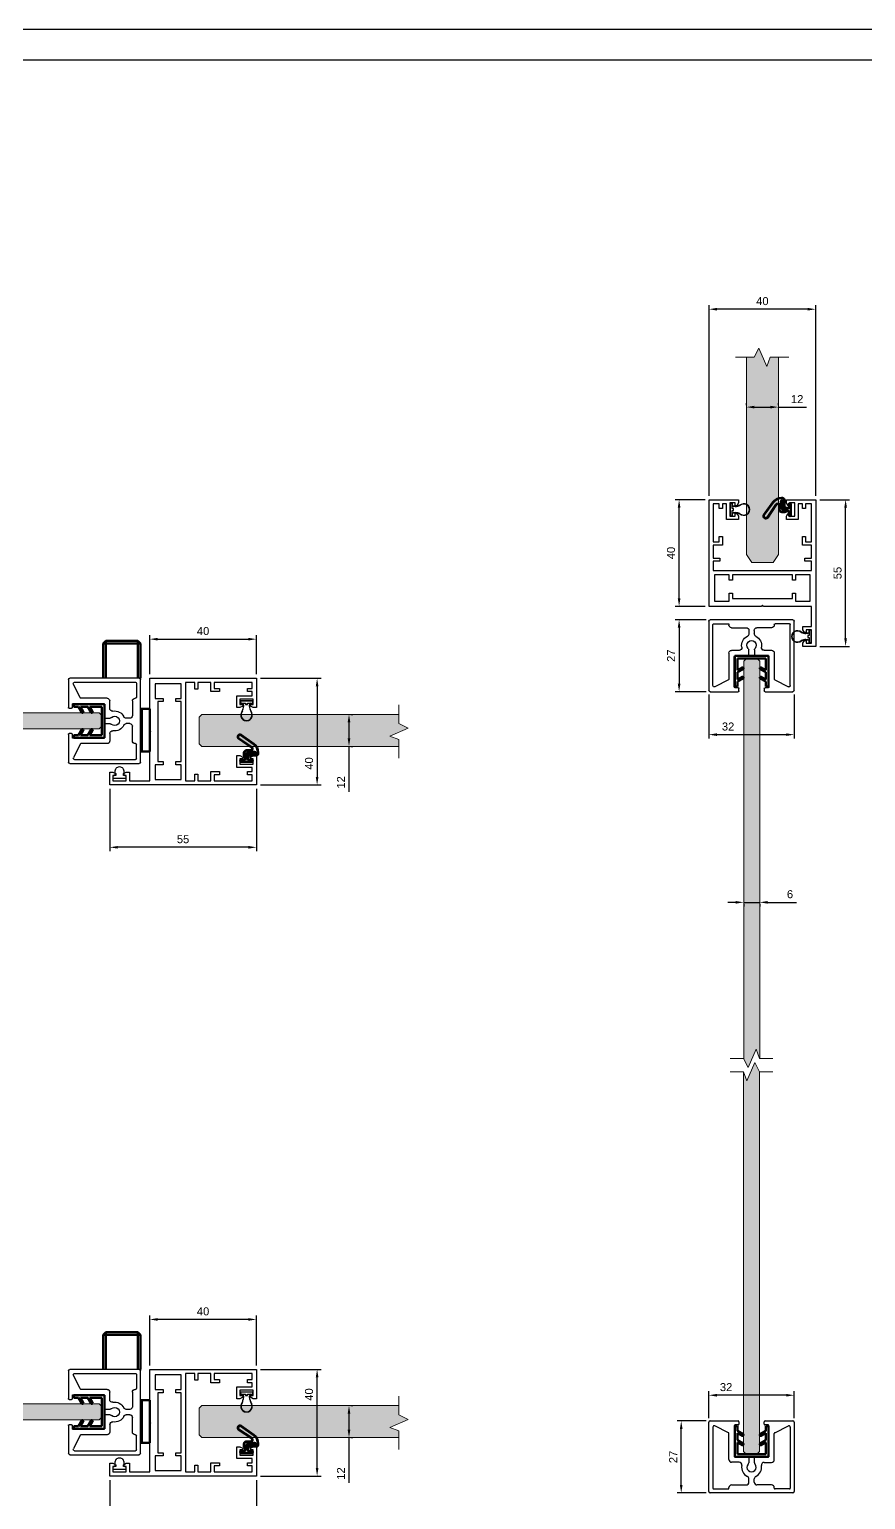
# Model space of a CAD drawing. Header units: millimetres. Extents: x 3538 to 5995, y -682 to 159.
# Drawn here: x 5397 to 5710, y -392 to 159 of the extents above; entities that cross this region are included whole.
import ezdxf

# ---------------------------------------------------------------- set-up
doc = ezdxf.new("R2010")
doc.units = ezdxf.units.MM
for name, color, linetype in [('48800_-_L2315', 7, 'Continuous'), ('48800_-_L3000', 7, 'Continuous'), ('Blocchi', 7, 'Continuous'), ('COMP', 41, 'Continuous'), ('FEMMINA_MIR', 7, 'Continuous'), ('GUARNIZIONE_MONT', 7, 'Continuous'), ('MASCHIO_MIR', 7, 'Continuous'), ('PARTENZA_VERTICA', 7, 'Continuous'), ('quote', 3, 'Continuous')]:
    doc.layers.add(name, color=color, linetype=linetype)
doc.layers.add('GLASS & JOINTS', color=250, linetype='Continuous', lineweight=13)
doc.layers.add('NOTES', color=7, linetype='Continuous', lineweight=15)
doc.layers.add('GLASS HATCH', color=7, linetype='Continuous', true_color=0xb8ffed, transparency=0.5)
doc.styles.get("Standard").update_dxf_attribs({"font": 'arial.ttf'})
doc.dimstyles.new('ISO-25$0', dxfattribs={"dimtxt": 3, "dimasz": 3, "dimexe": 1.5, "dimexo": 1.5, "dimgap": 1.5, "dimtad": 1, "dimtxsty": 'Standard', "dimcen": 2.5, "dimadec": 0, "dimazin": 0, "dimtfac": 1, "dimtmove": 0, "dimatfit": 3, "dimfxl": 1, "dimarcsym": 0})

# ---------------------------------------------------------------- blocks, each defined once
blk = doc.blocks.new('48750')
at = {"layer": 'COMP'}
for p, q in [((-3.8, 1.56), (-4.38, 1.84)), ((-1.46, 1.14), (-2.05, 1.14)), ((-4.38, -1.84), (-3.8, -1.56)), ((-2.05, -1.14), (-1.46, -1.14))]:
    blk.add_line(p, q, dxfattribs=at)
blk.add_lwpolyline([(-0.95, 1.75, -0.414214), (-1.45, 1.25), (-2.05, 1.25, -0.117054), (-3.75, 1.65), (-4.33, 1.94, 1.622467), (-4.33, -1.94), (-3.75, -1.65, -0.117054), (-2.05, -1.25), (-1.45, -1.25, -0.414214), (-0.95, -1.75), (-0.95, -2.41), (0, -2.41), (0, 2.41), (-0.95, 2.41)], format="xyb", close=True, dxfattribs=at)
blk.add_lwpolyline([(-0.1, 2.32), (-0.85, 2.32), (-0.85, 0.4), (-1.35, 0.4), (-1.35, -0.4), (-0.85, -0.4), (-0.85, -2.31), (-0.1, -2.31)], close=True, dxfattribs=at)
for centre, radius, start, end in [((-5.3, 0), 2.07, 63.2948, 296.7052), ((-2.05, 5.03), 3.89, 243.2948, 270), ((-1.46, 1.75), 0.61, 270, 0), ((-2.05, -5.03), 3.89, 90, 116.7052), ((-1.46, -1.75), 0.61, 0, 90)]:
    blk.add_arc(centre, radius, start, end, dxfattribs=at)
blk = doc.blocks.new('cassaporta Glass')
at = {"color": 4}
for p, q in [((20, 15), (15.2, 15)), ((15.2, 15), (15.2, 13.8)), ((15.2, 13.8), (15.77, 12.75)), ((15.77, 12.75), (16.4, 12.75)), ((16.4, 12.75), (16.4, 13.8)), ((16.4, 13.8), (18.4, 13.8)), ((18.4, 13.8), (18.4, 8.8)), ((20, -40), (20, 15)), ((15.77, 9.85), (15.2, 8.8)), ((15.2, 8.8), (15.2, 7.6)), ((15.2, 7.6), (18.4, 7.6)), ((16.4, 9.85), (15.77, 9.85)), ((16.4, 8.8), (16.4, 9.85)), ((18.4, 8.8), (16.4, 8.8)), ((18.4, 7.6), (18.4, 0)), ((-0.4, 0), (-20, 0)), ((-20, 0), (-20, -40)), ((-17.9, -11.8), (-17.9, -2)), ((-17.9, -2), (-12.45, -2)), ((-12.45, -2), (-12.45, -5)), ((-12.45, -5), (-11.25, -5)), ((-11.25, -5), (-11.25, -3)), ((-11.25, -3), (11.25, -3)), ((0, -0.4), (-0.4, 0)), ((0.4, 0), (0, -0.4)), ((18.4, 0), (0.4, 0)), ((11.25, -3), (11.25, -5)), ((11.25, -5), (12.45, -5)), ((12.45, -5), (12.45, -2)), ((12.45, -2), (17.9, -2)), ((17.9, -2), (17.9, -11.8)), ((-11.25, -9.8), (-12.45, -9.8)), ((-12.45, -9.8), (-12.45, -11.8)), ((-11.25, -11.8), (-11.25, -9.8)), ((12.45, -9.8), (11.25, -9.8)), ((11.25, -9.8), (11.25, -11.8)), ((12.45, -11.8), (12.45, -9.8)), ((-18.4, -16.9), (-18.4, -13.4)), ((-18.4, -13.4), (18.4, -13.4)), ((-12.45, -11.8), (-17.9, -11.8)), ((11.25, -11.8), (-11.25, -11.8)), ((17.9, -11.8), (12.45, -11.8)), ((18.4, -13.4), (18.4, -16.9)), ((-15.9, -16.9), (-18.4, -16.9)), ((-18.4, -22.95), (-18.4, -18.1)), ((-18.4, -18.1), (-15.9, -18.1)), ((-15.9, -18.1), (-15.9, -16.9)), ((18.4, -16.9), (15.9, -16.9)), ((15.9, -16.9), (15.9, -18.1)), ((15.9, -18.1), (18.4, -18.1)), ((18.4, -18.1), (18.4, -22.95)), ((-15, -22.95), (-18.4, -22.95)), ((-18.4, -38.4), (-18.4, -24.15)), ((-18.4, -24.15), (-16.2, -24.15)), ((-16.2, -24.15), (-16.2, -26.15)), ((-16.2, -26.15), (-15, -26.15)), ((-15, -26.15), (-15, -22.95)), ((18.4, -22.95), (15, -22.95)), ((15, -22.95), (15, -26.15)), ((15, -26.15), (16.2, -26.15)), ((16.2, -26.15), (16.2, -24.15)), ((16.2, -24.15), (18.4, -24.15)), ((18.4, -24.15), (18.4, -38.4)), ((-9, -32.6), (-13.4, -32.6)), ((-13.4, -32.6), (-13.4, -38.4)), ((-9, -33.8), (-9, -32.6)), ((13.4, -32.6), (9, -32.6)), ((9, -32.6), (9, -33.8)), ((13.4, -38.4), (13.4, -32.6)), ((-16.2, -38.4), (-18.4, -38.4)), ((-15, -36.7), (-16.2, -36.7)), ((-16.2, -36.7), (-16.2, -38.4)), ((-15, -38.4), (-15, -36.7)), ((-13.4, -38.4), (-15, -38.4)), ((-12.2, -38.8), (-12.2, -33.8)), ((-12.2, -33.8), (-10.2, -33.8)), ((-10.2, -33.8), (-10.2, -34.85)), ((-10.2, -34.85), (-9.58, -34.85)), ((-9.58, -37.75), (-10.2, -37.75)), ((-10.2, -37.75), (-10.2, -38.8)), ((-9.58, -34.85), (-9, -33.8)), ((-9, -38.8), (-9.58, -37.75)), ((9, -33.8), (9.57, -34.85)), ((9.57, -37.75), (9, -38.8)), ((9.57, -34.85), (10.2, -34.85)), ((10.2, -37.75), (9.57, -37.75)), ((10.2, -34.85), (10.2, -33.8)), ((10.2, -33.8), (12.2, -33.8)), ((10.2, -38.8), (10.2, -37.75)), ((12.2, -33.8), (12.2, -38.8)), ((15, -38.4), (13.4, -38.4)), ((16.2, -36.7), (15, -36.7)), ((15, -36.7), (15, -38.4)), ((16.2, -38.4), (16.2, -36.7)), ((18.4, -38.4), (16.2, -38.4)), ((-20, -40), (-9, -40)), ((-10.2, -38.8), (-12.2, -38.8)), ((-9, -40), (-9, -38.8)), ((9, -38.8), (9, -40)), ((9, -40), (20, -40)), ((12.2, -38.8), (10.2, -38.8))]:
    blk.add_line(p, q, dxfattribs=at)
blk = doc.blocks.new('guarnizione vetro 6mm porta')
at = {"layer": 'GUARNIZIONE_MONT', "color": 7, "linetype": 'Continuous', "lineweight": 50}
for p, q in [((-5.3, 11.5), (-6.3, 11.5)), ((-6.3, 11.5), (-6.3, 0)), ((-5.3, 9.73), (-5.3, 11.5)), ((5.3, 11.5), (5.3, 9.73)), ((6.3, 11.5), (5.3, 11.5)), ((6.3, 0), (6.3, 11.5)), ((-3.18, 8.51), (-5.3, 9.73)), ((-5.3, 6.23), (-5.3, 8.92)), ((-5.3, 8.92), (-3.53, 7.9)), ((-3.18, 5.01), (-5.3, 6.23)), ((-3.12, 8.01), (-3.07, 8.1)), ((3.07, 8.1), (3.12, 8.01)), ((5.3, 9.73), (3.18, 8.51)), ((5.3, 6.23), (3.18, 5.01)), ((3.53, 7.9), (5.3, 8.92)), ((5.3, 8.92), (5.3, 6.23)), ((-6.3, 0), (6.3, 0)), ((-5.3, 1), (-5.3, 5.42)), ((-5.3, 5.42), (-3.53, 4.4)), ((5.3, 1), (-5.3, 1)), ((-3.12, 4.51), (-3.07, 4.6)), ((3.07, 4.6), (3.12, 4.51)), ((3.53, 4.4), (5.3, 5.42)), ((5.3, 5.42), (5.3, 1))]:
    blk.add_line(p, q, dxfattribs=at)
for centre, start, end in [((-3.38, 8.16), 240, 330), ((-3.33, 8.25), 330, 60), ((3.33, 8.25), 120, 210), ((3.38, 8.16), 210, 300), ((-3.38, 4.66), 240, 330), ((-3.33, 4.75), 330, 60), ((3.33, 4.75), 120, 210), ((3.38, 4.66), 210, 300)]:
    blk.add_arc(centre, 0.3, start, end, dxfattribs=at)
blk = doc.blocks.new('*D116')
at = {"layer": 'Defpoints', "color": 0, "transparency": 16777216}
for p in [(5664.65, -167.07), (5670.65, -167.07), (5670.65, -167.86)]:
    blk.add_point(p, dxfattribs=at)
at = {"layer": 'quote', "color": 0, "lineweight": -2, "transparency": 16777216}
for p, q in [((5661.65, -167.86), (5658.65, -167.86)), ((5664.65, -167.86), (5670.65, -167.86)), ((5664.65, -168.57), (5664.65, -169.36)), ((5670.65, -168.57), (5670.65, -169.36)), ((5673.65, -167.86), (5684.5, -167.86))]:
    blk.add_line(p, q, dxfattribs=at)
at = {"layer": 'quote', "color": 0, "transparency": 16777216}
for points in [[(5661.65, -167.36), (5661.65, -168.36), (5664.65, -167.86)], [(5673.65, -167.36), (5673.65, -168.36), (5670.65, -167.86)]]:
    blk.add_solid(points, dxfattribs=at)
at = {"layer": 'quote', "color": 0, "transparency": 16777216, "insert": (5682.01, -164.83), "char_height": 3, "attachment_point": 5}
blk.add_mtext('6', dxfattribs=at)
blk = doc.blocks.new('cerniera bilico')
at = {"layer": 'FEMMINA_MIR', "color": 7, "linetype": 'Continuous', "lineweight": 50}
for p, q in [((-16.5, 33.5), (-17.5, 32.5)), ((-4.5, 33.5), (-16.5, 33.5)), ((-16.5, 33.5), (-16.5, 32.5)), ((-3.5, 32.5), (-4.5, 33.5)), ((-4.5, 32.5), (-4.5, 33.5)), ((-17.5, 32.5), (-17.5, 19.5)), ((-16.5, 32.5), (-17.5, 32.5)), ((-16.5, 32.5), (-4.5, 32.5)), ((-16.5, 19.5), (-16.5, 32.5)), ((-4.5, 32.5), (-4.5, 19.5)), ((-3.5, 32.5), (-4.5, 32.5)), ((-3.5, 19.5), (-3.5, 32.5))]:
    blk.add_line(p, q, dxfattribs=at)
at = {"layer": 'MASCHIO_MIR', "color": 7, "linetype": 'Continuous', "lineweight": 50}
for p, q in [((-3, 8), (-3.5, 8)), ((-3, -8), (-3, 8)), ((0, 8), (-3, 8)), ((0, 8), (0, -8)), ((-3.5, -8), (-3, -8)), ((0, -8), (-3, -8))]:
    blk.add_line(p, q, dxfattribs=at)
blk = doc.blocks.new('Cartiglio A3')
at = {"color": 6}
for points in [[(0, 726.876), (0, 0), (1034.376, 0), (1034.376, 726.876)], [(10, 716.876), (10, 10), (1024.376, 10), (1024.376, 716.876)]]:
    blk.add_lwpolyline(points, close=True, dxfattribs=at)
blk = doc.blocks.new('*D114')
at = {"layer": 'Defpoints', "color": 0, "transparency": 16777216}
for p in [(5665.65, 17.06), (5677.65, 17.85), (5677.65, 17.06)]:
    blk.add_point(p, dxfattribs=at)
at = {"layer": 'quote', "color": 0, "lineweight": -2, "transparency": 16777216}
for p, q in [((5665.65, 18.56), (5665.65, 19.35)), ((5668.65, 17.85), (5674.65, 17.85)), ((5677.65, 18.56), (5677.65, 19.35)), ((5677.65, 17.85), (5688.17, 17.85))]:
    blk.add_line(p, q, dxfattribs=at)
at = {"layer": 'quote', "color": 0, "transparency": 16777216}
for points in [[(5668.65, 18.35), (5668.65, 17.35), (5665.65, 17.85)], [(5674.65, 18.35), (5674.65, 17.35), (5677.65, 17.85)]]:
    blk.add_solid(points, dxfattribs=at)
at = {"layer": 'quote', "color": 0, "transparency": 16777216, "insert": (5684.68, 20.85), "char_height": 3, "attachment_point": 5}
blk.add_mtext('12 ', dxfattribs=at)
blk = doc.blocks.new('*D89')
at = {"layer": 'Defpoints', "color": 0, "transparency": 16777216}
for p in [(5515.88, -356.56), (5515.88, -368.56), (5516.66, -368.56)]:
    blk.add_point(p, dxfattribs=at)
at = {"layer": 'quote', "color": 0, "lineweight": -2, "transparency": 16777216}
for p, q in [((5517.38, -356.56), (5518.16, -356.56)), ((5516.66, -359.56), (5516.66, -365.56)), ((5516.66, -368.56), (5516.66, -385.53)), ((5517.38, -368.56), (5518.16, -368.56))]:
    blk.add_line(p, q, dxfattribs=at)
at = {"layer": 'quote', "color": 0, "transparency": 16777216}
for points in [[(5516.16, -359.56), (5517.16, -359.56), (5516.66, -356.56)], [(5516.16, -365.56), (5517.16, -365.56), (5516.66, -368.56)]]:
    blk.add_solid(points, dxfattribs=at)
at = {"layer": 'quote', "color": 0, "transparency": 16777216, "insert": (5513.66, -382.04), "char_height": 3, "attachment_point": 5, "rotation": 90}
blk.add_mtext('12 ', dxfattribs=at)
blk = doc.blocks.new('*D92')
at = {"layer": 'Defpoints', "color": 0, "transparency": 16777216}
for p in [(5640.43, -16.87), (5651.65, -16.87), (5651.65, -56.87)]:
    blk.add_point(p, dxfattribs=at)
at = {"layer": 'quote', "color": 0, "lineweight": -2, "transparency": 16777216}
for p, q in [((5650.15, -16.87), (5638.93, -16.87)), ((5640.43, -53.87), (5640.43, -19.87)), ((5650.15, -56.87), (5638.93, -56.87))]:
    blk.add_line(p, q, dxfattribs=at)
at = {"layer": 'quote', "color": 0, "transparency": 16777216}
for points in [[(5639.93, -19.87), (5640.93, -19.87), (5640.43, -16.87)], [(5639.93, -53.87), (5640.93, -53.87), (5640.43, -56.87)]]:
    blk.add_solid(points, dxfattribs=at)
at = {"layer": 'quote', "color": 0, "transparency": 16777216, "insert": (5637.4, -36.87), "char_height": 3, "attachment_point": 5, "rotation": 90}
blk.add_mtext('40', dxfattribs=at)
blk = doc.blocks.new('*D93')
at = {"layer": 'Defpoints', "color": 0, "transparency": 16777216}
for p in [(5691.65, -16.87), (5702.86, -16.87), (5691.65, -71.87)]:
    blk.add_point(p, dxfattribs=at)
at = {"layer": 'quote', "color": 0, "lineweight": -2, "transparency": 16777216}
for p, q in [((5693.15, -16.87), (5704.36, -16.87)), ((5702.86, -68.87), (5702.86, -19.87)), ((5693.15, -71.87), (5704.36, -71.87))]:
    blk.add_line(p, q, dxfattribs=at)
at = {"layer": 'quote', "color": 0, "transparency": 16777216}
for points in [[(5702.36, -19.87), (5703.36, -19.87), (5702.86, -16.87)], [(5702.36, -68.87), (5703.36, -68.87), (5702.86, -71.87)]]:
    blk.add_solid(points, dxfattribs=at)
at = {"layer": 'quote', "color": 0, "transparency": 16777216, "insert": (5699.84, -44.37), "char_height": 3, "attachment_point": 5, "rotation": 90}
blk.add_mtext('55', dxfattribs=at)
blk = doc.blocks.new('*D94')
at = {"layer": 'Defpoints', "color": 0, "transparency": 16777216}
for p in [(5651.65, 54.55), (5651.65, -16.87), (5691.65, -16.87)]:
    blk.add_point(p, dxfattribs=at)
at = {"layer": 'quote', "color": 0, "lineweight": -2, "transparency": 16777216}
for p, q in [((5651.65, -15.37), (5651.65, 56.05)), ((5691.65, -15.37), (5691.65, 56.05)), ((5688.65, 54.55), (5654.65, 54.55))]:
    blk.add_line(p, q, dxfattribs=at)
at = {"layer": 'quote', "color": 0, "transparency": 16777216}
for points in [[(5654.65, 55.05), (5654.65, 54.05), (5651.65, 54.55)], [(5688.65, 55.05), (5688.65, 54.05), (5691.65, 54.55)]]:
    blk.add_solid(points, dxfattribs=at)
at = {"layer": 'quote', "color": 0, "transparency": 16777216, "insert": (5671.65, 57.58), "char_height": 3, "attachment_point": 5}
blk.add_mtext('40', dxfattribs=at)
blk = doc.blocks.new('*D104')
at = {"layer": 'Defpoints', "color": 0, "transparency": 16777216}
for p in [(5481.95, -69.17), (5441.95, -83.83), (5481.95, -83.83)]:
    blk.add_point(p, dxfattribs=at)
at = {"layer": 'quote', "color": 0, "lineweight": -2, "transparency": 16777216}
for p, q in [((5441.95, -82.33), (5441.95, -67.67)), ((5444.95, -69.17), (5478.95, -69.17)), ((5481.95, -82.33), (5481.95, -67.67))]:
    blk.add_line(p, q, dxfattribs=at)
at = {"layer": 'quote', "color": 0, "transparency": 16777216}
for points in [[(5444.95, -68.67), (5444.95, -69.67), (5441.95, -69.17)], [(5478.95, -68.67), (5478.95, -69.67), (5481.95, -69.17)]]:
    blk.add_solid(points, dxfattribs=at)
at = {"layer": 'quote', "color": 0, "transparency": 16777216, "insert": (5461.95, -66.13), "char_height": 3, "attachment_point": 5}
blk.add_mtext('40', dxfattribs=at)
blk = doc.blocks.new('*D105')
at = {"layer": 'Defpoints', "color": 0, "transparency": 16777216}
for p in [(5426.95, -123.83), (5481.95, -123.83), (5426.95, -147.22)]:
    blk.add_point(p, dxfattribs=at)
at = {"layer": 'quote', "color": 0, "lineweight": -2, "transparency": 16777216}
for p, q in [((5426.95, -125.33), (5426.95, -148.72)), ((5481.95, -125.33), (5481.95, -148.72)), ((5478.95, -147.22), (5429.95, -147.22))]:
    blk.add_line(p, q, dxfattribs=at)
at = {"layer": 'quote', "color": 0, "transparency": 16777216}
for points in [[(5429.95, -146.72), (5429.95, -147.72), (5426.95, -147.22)], [(5478.95, -146.72), (5478.95, -147.72), (5481.95, -147.22)]]:
    blk.add_solid(points, dxfattribs=at)
at = {"layer": 'quote', "color": 0, "transparency": 16777216, "insert": (5454.45, -144.2), "char_height": 3, "attachment_point": 5}
blk.add_mtext('55', dxfattribs=at)
blk = doc.blocks.new('*D106')
at = {"layer": 'Defpoints', "color": 0, "transparency": 16777216}
for p in [(5481.95, -83.83), (5481.95, -123.83), (5504.71, -123.83)]:
    blk.add_point(p, dxfattribs=at)
at = {"layer": 'quote', "color": 0, "lineweight": -2, "transparency": 16777216}
for p, q in [((5483.45, -83.83), (5506.21, -83.83)), ((5504.71, -86.83), (5504.71, -120.83)), ((5483.45, -123.83), (5506.21, -123.83))]:
    blk.add_line(p, q, dxfattribs=at)
at = {"layer": 'quote', "color": 0, "transparency": 16777216}
for points in [[(5504.21, -86.83), (5505.21, -86.83), (5504.71, -83.83)], [(5504.21, -120.83), (5505.21, -120.83), (5504.71, -123.83)]]:
    blk.add_solid(points, dxfattribs=at)
at = {"layer": 'quote', "color": 0, "transparency": 16777216, "insert": (5501.68, -115.79), "char_height": 3, "attachment_point": 5, "rotation": 90}
blk.add_mtext('40', dxfattribs=at)
blk = doc.blocks.new('*D111')
at = {"layer": 'Defpoints', "color": 0, "transparency": 16777216}
for p in [(5481.95, -342.99), (5504.71, -342.99), (5481.95, -382.99)]:
    blk.add_point(p, dxfattribs=at)
at = {"layer": 'quote', "color": 0, "lineweight": -2, "transparency": 16777216}
for p, q in [((5483.45, -342.99), (5506.21, -342.99)), ((5504.71, -379.99), (5504.71, -345.99)), ((5483.45, -382.99), (5506.21, -382.99))]:
    blk.add_line(p, q, dxfattribs=at)
at = {"layer": 'quote', "color": 0, "transparency": 16777216}
for points in [[(5504.21, -345.99), (5505.21, -345.99), (5504.71, -342.99)], [(5504.21, -379.99), (5505.21, -379.99), (5504.71, -382.99)]]:
    blk.add_solid(points, dxfattribs=at)
at = {"layer": 'quote', "color": 0, "transparency": 16777216, "insert": (5501.68, -352.42), "char_height": 3, "attachment_point": 5, "rotation": 90}
blk.add_mtext('40', dxfattribs=at)
blk = doc.blocks.new('*D112')
at = {"layer": 'Defpoints', "color": 0, "transparency": 16777216}
for p in [(5441.95, -324.27), (5441.95, -342.99), (5481.95, -342.99)]:
    blk.add_point(p, dxfattribs=at)
at = {"layer": 'quote', "color": 0, "lineweight": -2, "transparency": 16777216}
for p, q in [((5441.95, -341.49), (5441.95, -322.77)), ((5478.95, -324.27), (5444.95, -324.27)), ((5481.95, -341.49), (5481.95, -322.77))]:
    blk.add_line(p, q, dxfattribs=at)
at = {"layer": 'quote', "color": 0, "transparency": 16777216}
for points in [[(5444.95, -323.77), (5444.95, -324.77), (5441.95, -324.27)], [(5478.95, -323.77), (5478.95, -324.77), (5481.95, -324.27)]]:
    blk.add_solid(points, dxfattribs=at)
at = {"layer": 'quote', "color": 0, "transparency": 16777216, "insert": (5461.95, -321.24), "char_height": 3, "attachment_point": 5}
blk.add_mtext('40', dxfattribs=at)
blk = doc.blocks.new('*D113')
at = {"layer": 'Defpoints', "color": 0, "transparency": 16777216}
for p in [(5426.95, -382.99), (5481.95, -382.99), (5426.95, -400.08)]:
    blk.add_point(p, dxfattribs=at)
at = {"layer": 'quote', "color": 0, "lineweight": -2, "transparency": 16777216}
for p, q in [((5426.95, -384.49), (5426.95, -401.58)), ((5481.95, -384.49), (5481.95, -401.58)), ((5478.95, -400.08), (5429.95, -400.08))]:
    blk.add_line(p, q, dxfattribs=at)
at = {"layer": 'quote', "color": 0, "transparency": 16777216}
for points in [[(5429.95, -399.58), (5429.95, -400.58), (5426.95, -400.08)], [(5478.95, -399.58), (5478.95, -400.58), (5481.95, -400.08)]]:
    blk.add_solid(points, dxfattribs=at)
at = {"layer": 'quote', "color": 0, "transparency": 16777216, "insert": (5454.45, -397.05), "char_height": 3, "attachment_point": 5}
blk.add_mtext('55', dxfattribs=at)
blk = doc.blocks.new('*D121')
at = {"layer": 'Defpoints', "color": 0, "transparency": 16777216}
for p in [(5652.11, -61.87), (5640.43, -88.87), (5652.11, -88.87)]:
    blk.add_point(p, dxfattribs=at)
at = {"layer": 'quote', "color": 0, "lineweight": -2, "transparency": 16777216}
for p, q in [((5650.61, -61.87), (5638.93, -61.87)), ((5640.43, -64.87), (5640.43, -85.87)), ((5650.61, -88.87), (5638.93, -88.87))]:
    blk.add_line(p, q, dxfattribs=at)
at = {"layer": 'quote', "color": 0, "transparency": 16777216}
for points in [[(5639.93, -64.87), (5640.93, -64.87), (5640.43, -61.87)], [(5639.93, -85.87), (5640.93, -85.87), (5640.43, -88.87)]]:
    blk.add_solid(points, dxfattribs=at)
at = {"layer": 'quote', "color": 0, "transparency": 16777216, "insert": (5637.42, -75.37), "char_height": 3, "attachment_point": 5, "rotation": 90}
blk.add_mtext('27', dxfattribs=at)
blk = doc.blocks.new('*D122')
at = {"layer": 'Defpoints', "color": 0, "transparency": 16777216}
for p in [(5651.61, -88.37), (5683.61, -88.37), (5683.61, -104.97)]:
    blk.add_point(p, dxfattribs=at)
at = {"layer": 'quote', "color": 0, "lineweight": -2, "transparency": 16777216}
for p, q in [((5651.61, -89.87), (5651.61, -106.47)), ((5683.61, -89.87), (5683.61, -106.47)), ((5654.61, -104.97), (5680.61, -104.97))]:
    blk.add_line(p, q, dxfattribs=at)
at = {"layer": 'quote', "color": 0, "transparency": 16777216}
for points in [[(5654.61, -104.47), (5654.61, -105.47), (5651.61, -104.97)], [(5680.61, -104.47), (5680.61, -105.47), (5683.61, -104.97)]]:
    blk.add_solid(points, dxfattribs=at)
at = {"layer": 'quote', "color": 0, "transparency": 16777216, "insert": (5658.79, -101.94), "char_height": 3, "attachment_point": 5}
blk.add_mtext('32', dxfattribs=at)
blk = doc.blocks.new('*D123')
at = {"layer": 'Defpoints', "color": 0, "transparency": 16777216}
for p in [(5641.22, -362.32), (5652.11, -362.32), (5652.11, -389.32)]:
    blk.add_point(p, dxfattribs=at)
at = {"layer": 'quote', "color": 0, "lineweight": -2, "transparency": 16777216}
for p, q in [((5650.61, -362.32), (5639.72, -362.32)), ((5641.22, -386.32), (5641.22, -365.32)), ((5650.61, -389.32), (5639.72, -389.32))]:
    blk.add_line(p, q, dxfattribs=at)
at = {"layer": 'quote', "color": 0, "transparency": 16777216}
for points in [[(5640.72, -365.32), (5641.72, -365.32), (5641.22, -362.32)], [(5640.72, -386.32), (5641.72, -386.32), (5641.22, -389.32)]]:
    blk.add_solid(points, dxfattribs=at)
at = {"layer": 'quote', "color": 0, "transparency": 16777216, "insert": (5638.21, -375.82), "char_height": 3, "attachment_point": 5, "rotation": 90}
blk.add_mtext('27', dxfattribs=at)
blk = doc.blocks.new('*D120')
at = {"layer": 'Defpoints', "color": 0, "transparency": 16777216}
for p in [(5651.61, -352.69), (5651.61, -362.82), (5683.61, -362.82)]:
    blk.add_point(p, dxfattribs=at)
at = {"layer": 'quote', "color": 0, "lineweight": -2, "transparency": 16777216}
for p, q in [((5651.61, -361.32), (5651.61, -351.19)), ((5680.61, -352.69), (5654.61, -352.69)), ((5683.61, -361.32), (5683.61, -351.19))]:
    blk.add_line(p, q, dxfattribs=at)
at = {"layer": 'quote', "color": 0, "transparency": 16777216}
for points in [[(5654.61, -352.19), (5654.61, -353.19), (5651.61, -352.69)], [(5680.61, -352.19), (5680.61, -353.19), (5683.61, -352.69)]]:
    blk.add_solid(points, dxfattribs=at)
at = {"layer": 'quote', "color": 0, "transparency": 16777216, "insert": (5658.04, -349.66), "char_height": 3, "attachment_point": 5}
blk.add_mtext('32', dxfattribs=at)
blk = doc.blocks.new('48800')
at = {"layer": '48800_-_L3000', "linetype": 'Continuous', "lineweight": 5}
h = blk.add_hatch(dxfattribs=at)
h.set_pattern_fill('LINE', color=3, scale=2, angle=45, style=0)
h.set_pattern_definition([(45, (-6239.775, -3270.2284), (-4.490128, 4.490128), [])])
edge = h.paths.add_edge_path()
edge.add_arc((9.4, 2.41), 0.897, 334.1295, 494.3643)
edge.add_line((8.77, 3.05), (5.44, -1.86))
edge.add_arc((4.92, -1.52), 0.632, 270, 326.6991, ccw=False)
edge.add_arc((5, -1.51), 0.64, 180.3129, 262.8679, ccw=False)
edge.add_line((4.36, -1.52), (4.39, -0.03))
edge.add_arc((3.39, -0.03), 1, 0, 90)
edge.add_line((3.39, 0.97), (2.4, 0.97))
edge.add_arc((2.4, 0.71), 0.253, 90, 120)
edge.add_line((2.27, 0.93), (1.59, 0.54))
edge.add_arc((1.47, 0.76), 0.253, 270, 300, ccw=False)
edge.add_line((1.47, 0.51), (1.01, 0.51))
edge.add_line((1.01, 0.51), (1.01, 0.41))
edge.add_line((1.01, 0.41), (1.47, 0.41))
edge.add_arc((1.47, 0.76), 0.353, 270, 300)
edge.add_line((1.64, 0.45), (2.32, 0.85))
edge.add_arc((2.4, 0.71), 0.153, 90, 120, ccw=False)
edge.add_line((2.4, 0.87), (3.39, 0.87))
edge.add_arc((3.39, -0.03), 0.9, 0.0699, 90, ccw=False)
edge.add_line((4.29, -0.03), (4.26, -1.51))
edge.add_arc((5, -1.51), 0.74, 180.2005, 263.35)
edge.add_arc((4.92, -1.52), 0.732, 269.5118, 326.6433)
edge.add_line((5.53, -1.92), (8.85, 2.99))
edge.add_arc((9.4, 2.41), 0.797, -25.2784, 133.6585, ccw=False)
edge.add_line((10.12, 2.07), (6.71, -2.69))
edge.add_arc((3.54, -0.42), 3.9, 270, 324.4343, ccw=False)
edge.add_line((3.54, -4.32), (3.25, -4.32))
edge.add_arc((3.27, -3.48), 0.839, 196.694, 268.7318, ccw=False)
edge.add_line((2.47, -3.72), (2.5, -1.15))
edge.add_arc((2.15, -1.15), 0.353, 359.8862, 420)
edge.add_line((2.32, -0.85), (1.64, -0.45))
edge.add_arc((1.47, -0.76), 0.353, 60, 90)
edge.add_line((1.47, -0.41), (1.01, -0.41))
edge.add_line((1.01, -0.41), (1.01, -0.51))
edge.add_line((1.01, -0.51), (1.47, -0.51))
edge.add_arc((1.47, -0.76), 0.253, 60, 90, ccw=False)
edge.add_line((1.59, -0.54), (2.27, -0.93))
edge.add_arc((2.15, -1.15), 0.253, 0, 60, ccw=False)
edge.add_line((2.4, -1.15), (2.37, -3.74))
edge.add_arc((3.27, -3.48), 0.939, 195.7327, 268.8012)
edge.add_line((3.25, -4.42), (3.54, -4.42))
edge.add_arc((3.54, -0.42), 4, 270, 324.4343)
edge.add_line((6.8, -2.75), (10.2, 2.02))
at = {"layer": '48800_-_L2315', "color": 3, "linetype": 'Continuous', "lineweight": 50}
for p, q in [((2.37, 0.86), (2.37, 0.81)), ((2.37, 0.38), (2.37, 0.33)), ((3.25, 0.87), (3.25, 0.82)), ((2.37, -0.45), (2.37, -0.5)), ((2.37, -0.81), (2.37, -0.88)), ((3.25, -0.09), (3.25, -0.17)), ((3.25, -3.38), (3.25, -3.43)), ((3.25, -4.27), (3.25, -4.32))]:
    blk.add_line(p, q, dxfattribs=at)
at = {"layer": '48800_-_L3000', "color": 3, "linetype": 'Continuous', "lineweight": 50}
for p, q in [((0, 2.02), (0, -2.02)), ((0.76, 0.63), (0.76, 2.02)), ((1.47, 0.51), (1.01, 0.51)), ((1.01, 0.51), (1.01, 0.41)), ((1.01, 0.41), (1.47, 0.41)), ((1.96, 0.38), (1.01, 0.38)), ((2.27, 0.93), (1.59, 0.54)), ((1.64, 0.45), (2.32, 0.85)), ((2.35, 0.8), (1.7, 0.43)), ((1.7, 0.43), (1.96, 0.43)), ((3.39, 0.97), (2.4, 0.97)), ((2.4, 0.87), (3.39, 0.87)), ((3.39, 0.82), (2.4, 0.82)), ((8.77, 3.05), (5.44, -1.86)), ((5.53, -1.92), (8.85, 2.99)), ((8.88, 2.95), (5.57, -1.95)), ((6.67, -2.66), (10.07, 2.09)), ((10.12, 2.07), (6.71, -2.69)), ((6.8, -2.75), (10.2, 2.02)), ((0.76, -2.02), (0.76, -0.63)), ((1.01, -0.38), (2, -0.38)), ((1.47, -0.41), (1.01, -0.41)), ((1.01, -0.41), (1.01, -0.51)), ((1.01, -0.51), (1.47, -0.51)), ((1.59, -0.54), (2.27, -0.93)), ((2.32, -0.85), (1.64, -0.45)), ((2, -0.43), (1.7, -0.43)), ((1.7, -0.43), (2.35, -0.8)), ((2.4, -1.15), (2.37, -3.74)), ((2.47, -3.72), (2.5, -1.15)), ((2.55, -1.15), (2.52, -3.72)), ((2.95, -3.02), (2.95, -1.38)), ((3, -1.38), (3, -3.02)), ((3.25, -4.27), (3.54, -4.27)), ((3.54, -4.32), (3.25, -4.32)), ((3.25, -4.42), (3.54, -4.42)), ((3.76, -3.02), (3.76, -1.42)), ((3.81, -1.42), (3.81, -3.02)), ((4.21, -1.51), (4.24, -0.03)), ((4.29, -0.03), (4.26, -1.51)), ((4.36, -1.52), (4.39, -0.03))]:
    blk.add_line(p, q, dxfattribs=at)
for centre, radius, start, end in [((0.38, 2.02), 0.379, 0, 180), ((1.01, 0.63), 0.253, 180, 270), ((1.47, 0.76), 0.253, 270, 300), ((1.47, 0.76), 0.353, 270, 300), ((1.96, -1.42), 1.85, 0, 90), ((1.96, -1.42), 1.8, 0, 90), ((2.4, 0.71), 0.253, 90, 120), ((2.4, 0.71), 0.153, 90, 120), ((2.4, 0.71), 0.103, 90, 120), ((3.39, -0.03), 1, 0, 90), ((3.39, -0.03), 0.9, 0.0699, 90), ((3.39, -0.03), 0.85, 0.1094, 90), ((9.4, 2.41), 0.897, 334.1295, 134.3643), ((9.4, 2.41), 0.797, 334.7216, 133.6585), ((9.4, 2.41), 0.747, 335.0614, 133.2533), ((0.38, -2.02), 0.379, 180, 0), ((1.01, -0.63), 0.253, 90, 180), ((1.47, -0.76), 0.353, 60, 90), ((1.47, -0.76), 0.253, 60, 90), ((2, -1.38), 1, 0, 90), ((2, -1.38), 0.95, 0, 90), ((2.15, -1.15), 0.253, 0, 60), ((2.15, -1.15), 0.353, 359.8862, 60), ((2.15, -1.15), 0.403, 359.846, 60), ((3.27, -3.48), 0.939, 195.7327, 268.8012), ((3.27, -3.48), 0.839, 196.694, 268.7318), ((3.27, -3.48), 0.789, 197.2424, 268.6922), ((3.38, -3.02), 0.429, 180, 0), ((3.38, -3.02), 0.379, 180, 0), ((3.54, -0.42), 3.85, 270, 324.4343), ((3.54, -0.42), 3.9, 270, 324.4343), ((3.54, -0.42), 4, 270, 324.4343), ((5, -1.51), 0.79, 180.1525, 263.5452), ((5, -1.51), 0.74, 180.2005, 263.35), ((5, -1.51), 0.64, 180.3129, 262.8679), ((4.92, -1.52), 0.732, 269.5118, 326.6433), ((4.92, -1.52), 0.782, 269.3145, 326.6195), ((4.92, -1.52), 0.632, 270, 326.6991)]:
    blk.add_arc(centre, radius, start, end, dxfattribs=at)
at = {"layer": 'PARTENZA_VERTICA', "color": 3, "linetype": 'Continuous', "lineweight": 50}
for p, q in [((2.2, 0.72), (2.2, 0.77)), ((2.2, 0.36), (2.2, 0.41)), ((2.2, -0.45), (2.2, -0.4)), ((2.2, -0.77), (2.2, -0.72))]:
    blk.add_line(p, q, dxfattribs=at)
blk = doc.blocks.new('guarnizione 48400')
at = {"color": 2}
for p, q in [((5302.44, -554.77), (5302.44, -556.02)), ((5305.16, -556.02), (5305.16, -554.75))]:
    blk.add_line(p, q, dxfattribs=at)
blk.add_lwpolyline([(5305.49, -554.51), (5305.8, -554.51), (5305.8, -553.53), (5301.8, -553.53), (5301.8, -554.52), (5302.11, -554.51)], dxfattribs=at)
for centre, radius, start, end in [((5302.14, -554.88), 0.37, 65.5809, 94.4794), ((5302.19, -554.77), 0.251, 33.6115, 65.4003), ((5302.19, -554.77), 0.252, 1.8959, 33.6147), ((5303.81, -555.96), 1.37, 182.303, 207.3067), ((5303.8, -555.96), 1.36, 207.3044, 232.3475), ((5303.8, -555.97), 1.36, 232.3485, 257.4384), ((5303.8, -555.97), 1.36, 282.5561, 307.646), ((5303.8, -555.96), 1.36, 307.647, 332.6901), ((5303.8, -555.96), 1.37, 332.6878, 357.6914), ((5305.4, -554.77), 0.241, 133.6026, 176.7744), ((5305.45, -554.85), 0.337, 107.177, 130.2941), ((5305.45, -554.85), 0.337, 84.0338, 107.1744), ((5303.8, -555.97), 1.36, 257.442, 282.5525)]:
    blk.add_arc(centre, radius, start, end, dxfattribs=at)
blk = doc.blocks.new('*D126')
at = {"layer": 'Defpoints', "color": 0, "transparency": 16777216}
for p in [(5515.88, -97.4), (5515.88, -109.4), (5516.66, -109.4)]:
    blk.add_point(p, dxfattribs=at)
at = {"layer": 'quote', "color": 0, "lineweight": -2, "transparency": 16777216}
for p, q in [((5517.38, -97.4), (5518.16, -97.4)), ((5516.66, -100.4), (5516.66, -106.4)), ((5516.66, -109.4), (5516.66, -126.38)), ((5517.38, -109.4), (5518.16, -109.4))]:
    blk.add_line(p, q, dxfattribs=at)
at = {"layer": 'quote', "color": 0, "transparency": 16777216}
for points in [[(5516.16, -100.4), (5517.16, -100.4), (5516.66, -97.4)], [(5516.16, -106.4), (5517.16, -106.4), (5516.66, -109.4)]]:
    blk.add_solid(points, dxfattribs=at)
at = {"layer": 'quote', "color": 0, "transparency": 16777216, "insert": (5513.66, -122.88), "char_height": 3, "attachment_point": 5, "rotation": 90}
blk.add_mtext('12 ', dxfattribs=at)
blk = doc.blocks.new('ANTA SLIM 8mm')
at = {"color": 7}
for p, q in [((3182.88, -468.56), (3182.88, -442.56)), ((3183.38, -442.06), (3193.83, -442.06)), ((3184.38, -444.37), (3184.38, -467.26)), ((3190.21, -446.47), (3185.1, -443.92)), ((3192.38, -443.86), (3192.38, -455.26)), ((3193.83, -443.56), (3192.68, -443.56)), ((3194.13, -442.36), (3194.13, -443.26)), ((3203.63, -443.26), (3203.63, -442.36)), ((3203.93, -442.06), (3214.38, -442.06)), ((3205.08, -443.56), (3203.93, -443.56)), ((3205.38, -455.26), (3205.38, -443.86)), ((3207.55, -446.47), (3212.66, -443.92)), ((3213.38, -444.37), (3213.38, -467.26)), ((3214.88, -442.56), (3214.88, -468.56)), ((3190.38, -456.56), (3190.38, -446.74)), ((3207.38, -456.59), (3207.38, -446.74)), ((3194.22, -457.56), (3191.38, -457.56)), ((3192.68, -455.56), (3197.49, -455.56)), ((3197.79, -455.86), (3197.79, -457.76)), ((3199.97, -457.76), (3199.97, -455.86)), ((3200.27, -455.56), (3205.08, -455.56)), ((3203.55, -457.59), (3206.38, -457.59)), ((3184.68, -467.56), (3190.08, -467.56)), ((3190.38, -467.26), (3190.38, -467.06)), ((3191.38, -466.06), (3196.88, -466.06)), ((3197.88, -465.06), (3197.88, -463.76)), ((3199.88, -465.06), (3199.88, -463.76)), ((3206.38, -466.06), (3200.88, -466.06)), ((3207.38, -467.26), (3207.38, -467.06)), ((3213.08, -467.56), (3207.68, -467.56)), ((3214.38, -469.06), (3183.38, -469.06))]:
    blk.add_line(p, q, dxfattribs=at)
for centre, radius, start, end in [((3183.38, -442.56), 0.5, 90, 180), ((3184.88, -444.37), 0.5, 63.4349, 180), ((3190.08, -446.74), 0.3, 360, 63.4349), ((3192.68, -443.86), 0.3, 90, 180), ((3193.83, -442.36), 0.3, 0, 90), ((3193.83, -443.26), 0.3, 270, 0), ((3203.93, -442.36), 0.3, 90, 180), ((3203.93, -443.26), 0.3, 180, 270), ((3205.08, -443.86), 0.3, 0, 90), ((3207.68, -446.74), 0.3, 116.5651, 180), ((3212.88, -444.37), 0.5, 0, 116.5651), ((3214.38, -442.56), 0.5, 0, 90), ((3191.38, -456.56), 1, 180, 270), ((3192.68, -455.26), 0.3, 180, 270), ((3194.22, -458.56), 1, 349.1459, 90), ((3197.49, -455.86), 0.3, 360, 90), ((3200.27, -455.86), 0.3, 90, 180), ((3205.08, -455.26), 0.3, 270, 0), ((3206.38, -456.59), 1, 270, 0), ((3198.88, -459.45), 3.75, 169.1459, 245.0989), ((3198.88, -459.45), 1.75, 137.369, 42.631), ((3196.88, -463.76), 1, 0, 65.0989), ((3197.04, -457.76), 0.75, 317.369, 0), ((3200.88, -463.76), 1, 114.9011, 180), ((3200.72, -457.76), 0.75, 180, 222.631), ((3198.88, -459.45), 3.75, 294.9011, 10.4859), ((3203.55, -458.59), 1, 90, 190.4859), ((3183.38, -468.56), 0.5, 180, 270), ((3184.68, -467.26), 0.3, 180, 270), ((3190.08, -467.26), 0.3, 270, 0), ((3191.38, -467.06), 1, 90, 180), ((3196.88, -465.06), 1, 270, 0), ((3200.88, -465.06), 1, 180, 270), ((3206.38, -467.06), 1, 0, 90), ((3207.68, -467.26), 0.3, 180, 270), ((3213.08, -467.26), 0.3, 270, 0), ((3214.38, -468.56), 0.5, 270, 0)]:
    blk.add_arc(centre, radius, start, end, dxfattribs=at)

msp = doc.modelspace()

# ---------------------------------------------------------------- hatches: boundary and pattern name
at = {"layer": 'GLASS HATCH'}
h = msp.add_hatch(color=256, dxfattribs=at)
h.dxf.hatch_style = 1
h.paths.add_polyline_path([(5677.645, 36.536), (5674.627, 36.536), (5673.377, 33.101), (5670.377, 39.97), (5668.627, 36.536), (5665.645, 36.536), (5665.645, -37.47), (5667.645, -40.47), (5675.645, -40.47), (5677.645, -37.47)])
h = msp.add_hatch(color=256, dxfattribs=at)
h.dxf.hatch_style = 1
h.paths.add_polyline_path([(5670.645, -77.37), (5669.645, -76.37), (5665.645, -76.37), (5664.645, -77.37), (5664.645, -226.411), (5666.377, -229.81), (5669.377, -222.941), (5670.627, -226.376), (5670.645, -226.376)])
h = msp.add_hatch(color=256, dxfattribs=at)
h.dxf.hatch_style = 1
h.paths.add_polyline_path([(5273.942, -96.798), (5273.942, -96.816), (5277.377, -98.066), (5270.508, -101.066), (5273.907, -102.798), (5422.948, -102.798), (5423.948, -101.798), (5423.948, -97.798), (5422.948, -96.798)])
h = msp.add_hatch(color=256, dxfattribs=at)
h.dxf.hatch_style = 1
h.paths.add_polyline_path([(5535.354, -109.401), (5535.354, -106.816), (5531.919, -105.566), (5538.788, -102.566), (5535.354, -100.816), (5535.354, -97.401), (5461.523, -97.401), (5460.523, -98.401), (5460.523, -108.401), (5461.523, -109.401)])
h = msp.add_hatch(color=256, dxfattribs=at)
h.dxf.hatch_style = 1
h.paths.add_polyline_path([(5670.609, -231.34), (5668.877, -227.941), (5665.877, -234.81), (5664.627, -231.376), (5664.609, -231.376), (5664.609, -373.821), (5665.609, -374.821), (5669.609, -374.821), (5670.609, -373.821)])
h = msp.add_hatch(color=256, dxfattribs=at)
h.dxf.hatch_style = 1
h.paths.add_polyline_path([(5273.942, -355.957), (5273.942, -355.975), (5277.377, -357.225), (5270.508, -360.225), (5273.907, -361.957), (5422.948, -361.957), (5423.948, -360.957), (5423.948, -356.957), (5422.948, -355.957)])
h = msp.add_hatch(color=256, dxfattribs=at)
h.dxf.hatch_style = 1
h.paths.add_polyline_path([(5535.354, -368.56), (5535.354, -365.975), (5531.919, -364.725), (5538.788, -361.725), (5535.354, -359.975), (5535.354, -356.56), (5461.523, -356.56), (5460.523, -357.56), (5460.523, -367.56), (5461.523, -368.56)])

# ---------------------------------------------------------------- linework, layer by layer
at = {"layer": 'GLASS & JOINTS'}
for p, q in [((5460.523, -98.401), (5461.523, -97.401)), ((5460.523, -108.401), (5460.523, -98.401)), ((5461.523, -97.401), (5535.528, -97.401)), ((5461.523, -109.401), (5460.523, -108.401)), ((5535.528, -109.401), (5461.523, -109.401)), ((5460.523, -357.56), (5461.523, -356.56)), ((5460.523, -367.56), (5460.523, -357.56)), ((5461.523, -356.56), (5535.528, -356.56)), ((5461.523, -368.56), (5460.523, -367.56)), ((5535.528, -368.56), (5461.523, -368.56))]:
    msp.add_line(p, q, dxfattribs=at)
for points in [[(5677.645, 36.536), (5677.645, -37.47), (5675.645, -40.47), (5667.645, -40.47), (5665.645, -37.47), (5665.645, 36.536)], [(5670.645, -226.376), (5670.645, -77.37), (5669.645, -76.37), (5665.645, -76.37), (5664.645, -77.37), (5664.645, -226.376)], [(5273.942, -96.798), (5422.948, -96.798), (5423.948, -97.798), (5423.948, -101.798), (5422.948, -102.798), (5273.942, -102.798)], [(5675.627, -226.376), (5670.627, -226.376), (5669.377, -222.941), (5666.377, -229.81), (5664.627, -226.376), (5659.627, -226.376)], [(5659.627, -231.376), (5664.627, -231.376), (5665.877, -234.81), (5668.877, -227.941), (5670.627, -231.376), (5675.627, -231.376)], [(5664.609, -231.376), (5664.609, -373.821), (5665.609, -374.821), (5669.609, -374.821), (5670.609, -373.821), (5670.609, -231.376)], [(5273.942, -355.957), (5422.948, -355.957), (5423.948, -356.957), (5423.948, -360.957), (5422.948, -361.957), (5273.942, -361.957)]]:
    msp.add_lwpolyline(points, dxfattribs=at)
at = {"layer": 'NOTES', "linetype": 'Continuous'}
for points in [[(5681.627, 36.536), (5674.627, 36.536), (5673.377, 33.101), (5670.377, 39.97), (5668.627, 36.536), (5661.627, 36.536)], [(5535.354, -113.816), (5535.354, -106.816), (5531.919, -105.566), (5538.788, -102.566), (5535.354, -100.816), (5535.354, -93.816)], [(5535.354, -372.975), (5535.354, -365.975), (5531.919, -364.725), (5538.788, -361.725), (5535.354, -359.975), (5535.354, -352.975)]]:
    msp.add_lwpolyline(points, dxfattribs=at)

# ---------------------------------------------------------------- block references
at = {"xscale": 1.15700614685312, "yscale": 1.15700614685312, "zscale": 1.15700614685312}
msp.add_blockref('Cartiglio A3', (4798.449, -681.515), dxfattribs=at)
for name, p, rotation in [('48800', (5682.318, -20.59), 180), ('guarnizione vetro 6mm porta', (5424.948, -99.834), 90), ('48800', (5478.228, -115.209), 90.00000000000001), ('guarnizione vetro 6mm porta', (5424.948, -358.993), 90), ('48800', (5478.228, -374.367), 90.00000000000001)]:
    msp.add_blockref(name, p, dxfattribs=dict(rotation=rotation))
at = {"xscale": -1}
for name, p, rotation in [('ANTA SLIM 8mm', (2468.729, -530.926), 180), ('guarnizione vetro 6mm porta', (5667.609, -75.37), 180), ('ANTA SLIM 8mm', (4969.392, 3099.046), 90), ('ANTA SLIM 8mm', (4969.392, 2839.888), 90)]:
    msp.add_blockref(name, p, dxfattribs=dict(at, rotation=rotation))
at = {"xscale": -1.157893823196928, "yscale": 1.157893823196928, "zscale": 1.157893823196928, "rotation": 180}
for p in [(-710.623, -762.307), (-710.623, -1021.465)]:
    msp.add_blockref('guarnizione 48400', p, dxfattribs=at)
for name, p in [('ANTA SLIM 8mm', (2468.729, 79.735)), ('guarnizione vetro 6mm porta', (5667.609, -375.821))]:
    msp.add_blockref(name, p)
at = {"layer": 'Blocchi', "xscale": -1}
for p, rotation in [((5671.645, -56.87), 180), ((5441.948, -103.834), 90), ((5441.948, -362.993), 90)]:
    msp.add_blockref('cassaporta Glass', p, dxfattribs=dict(at, rotation=rotation))
at = {"layer": 'Blocchi'}
for p, rotation in [((5659.445, -20.57), 180), ((5478.248, -92.336), 90.00000000000001), ((5478.248, -351.495), 90.00000000000001)]:
    msp.add_blockref('48750', p, dxfattribs=dict(at, rotation=rotation))
msp.add_blockref('48750', (5690.045, -68.17), dxfattribs=at)
at = {"layer": 'Blocchi', "color": 1}
for p in [(5441.948, -103.334), (5441.948, -362.493)]:
    msp.add_blockref('cerniera bilico', p, dxfattribs=at)

# ---------------------------------------------------------------- dimensions: what is measured, and where the dimension line sits
at = {"layer": 'quote'}
for base, p1, p2, picture, middle in [((5651.645, 54.549), (5691.645, -16.87), (5651.645, -16.87), '*D94', (5671.645, 57.581)), ((5481.948, -69.165), (5441.948, -83.834), (5481.948, -83.834), '*D104', (5461.948, -66.133)), ((5426.948, -147.224), (5481.948, -123.834), (5426.948, -123.834), '*D105', (5454.448, -144.198)), ((5441.948, -324.268), (5481.948, -342.993), (5441.948, -342.993), '*D112', (5461.948, -321.236)), ((5426.948, -400.075), (5481.948, -382.993), (5426.948, -382.993), '*D113', (5454.448, -397.05))]:
    dim = msp.add_linear_dim(base=base, p1=p1, p2=p2, dimstyle='ISO-25$0', dxfattribs=at)
    dim.commit()
    dim.dimension.update_dxf_attribs({"geometry": picture, "text_midpoint": middle})
for base, p1, p2, angle, picture, middle in [((5677.645, 17.845), (5665.645, 17.058), (5677.645, 17.058), 180, '*D114', (5684.676, 17.845)), ((5516.663, -109.401), (5515.876, -97.401), (5515.876, -109.401), 90, '*D126', (5516.663, -122.884)), ((5516.663, -368.56), (5515.876, -356.56), (5515.876, -368.56), 90, '*D89', (5516.663, -382.043))]:
    dim = msp.add_linear_dim(base=base, p1=p1, p2=p2, angle=angle, text='<> ', dimstyle='ISO-25$0', dxfattribs=at)
    dim.commit()
    dim.dimension.update_dxf_attribs({"geometry": picture, "text_midpoint": middle, "dimtype": 160})
for base, p1, p2, picture, middle in [((5640.427, -16.87), (5651.645, -56.87), (5651.645, -16.87), '*D92', (5637.396, -36.87)), ((5702.863, -16.87), (5691.645, -71.87), (5691.645, -16.87), '*D93', (5699.838, -44.37)), ((5640.427, -88.87), (5652.109, -61.87), (5652.109, -88.87), '*D121', (5637.421, -75.37)), ((5641.216, -362.321), (5652.109, -389.321), (5652.109, -362.321), '*D123', (5638.21, -375.821))]:
    dim = msp.add_linear_dim(base=base, p1=p1, p2=p2, angle=90, dimstyle='ISO-25$0', dxfattribs=at)
    dim.commit()
    dim.dimension.update_dxf_attribs({"geometry": picture, "text_midpoint": middle})
for base, p1, p2, angle, picture, middle in [((5504.709, -123.834), (5481.948, -83.834), (5481.948, -123.834), 90, '*D106', (5504.709, -115.787)), ((5670.645, -167.859), (5664.645, -167.072), (5670.645, -167.072), 180, '*D116', (5682.007, -167.859)), ((5504.709, -342.993), (5481.948, -382.993), (5481.948, -342.993), 90, '*D111', (5504.709, -352.421))]:
    dim = msp.add_linear_dim(base=base, p1=p1, p2=p2, angle=angle, dimstyle='ISO-25$0', dxfattribs=at)
    dim.commit()
    dim.dimension.update_dxf_attribs({"geometry": picture, "text_midpoint": middle, "dimtype": 160})
for base, p1, p2, picture, middle in [((5683.609, -104.97), (5651.609, -88.37), (5683.609, -88.37), '*D122', (5658.788, -104.97)), ((5651.609, -352.695), (5683.609, -362.821), (5651.609, -362.821), '*D120', (5658.04, -352.695))]:
    dim = msp.add_linear_dim(base=base, p1=p1, p2=p2, dimstyle='ISO-25$0', dxfattribs=at)
    dim.commit()
    dim.dimension.update_dxf_attribs({"geometry": picture, "text_midpoint": middle, "dimtype": 160})

doc.saveas('drawing.dxf')
